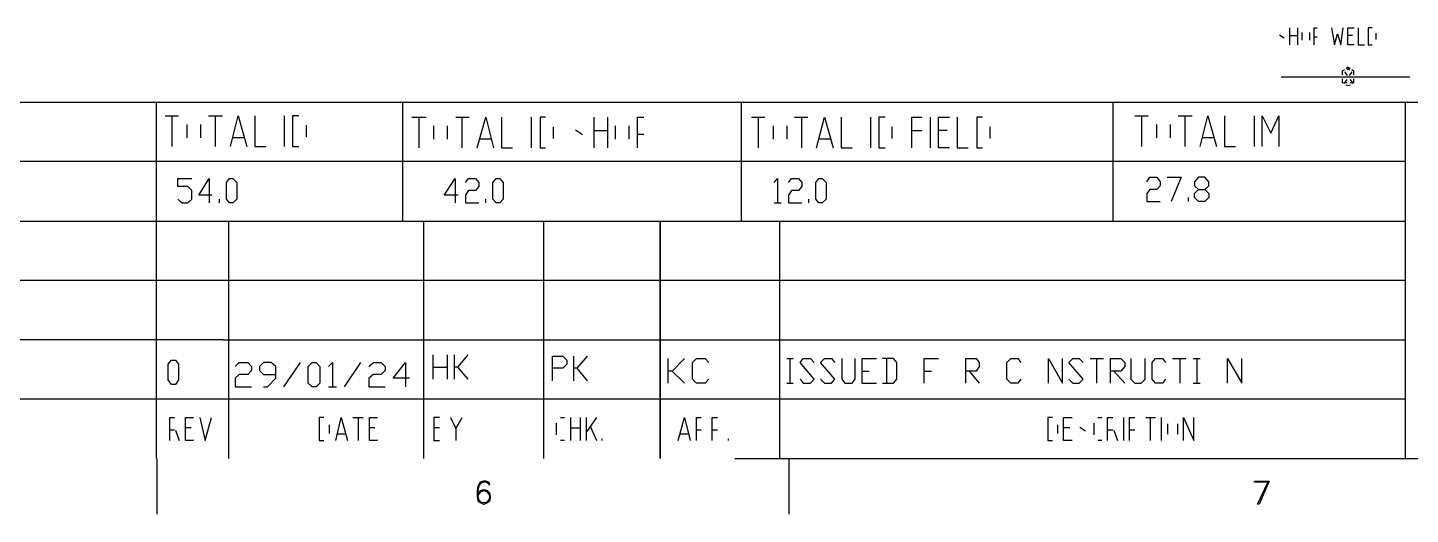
# Model space of a CAD drawing. Header units: millimetres. Extents: x 21 to 1147, y -811 to 126.
# Drawn here: x 461.8 to 672.9, y -811 to -736.7 of the extents above; entities that cross this region are included whole.
import ezdxf

# ---------------------------------------------------------------- set-up
doc = ezdxf.new("R2010")
doc.units = ezdxf.units.MM
doc.layers.add('EDITED_LINES', color=4, linetype='Continuous')

msp = doc.modelspace()

# ---------------------------------------------------------------- linework, layer by layer
at = {"layer": 'EDITED_LINES'}
for p, q in [((654.52, -739.36), (654.52, -736.72)), ((655.72, -736.72), (655.72, -739.36)), ((658.24, -739.36), (658.24, -736.72)), ((658.24, -736.72), (658.72, -736.72)), ((660.88, -736.72), (661.36, -739.36)), ((662.32, -739.36), (662.68, -736.72)), ((663.4, -739.36), (663.4, -736.72)), ((663.4, -736.72), (664.36, -736.72)), ((664.96, -736.72), (664.96, -739.36)), ((667.12, -736.72), (666.52, -736.72)), ((666.52, -736.72), (666.52, -739.36)), ((652.96, -737.8), (653.68, -738.28)), ((654.52, -737.92), (655.72, -737.92)), ((656.44, -738.64), (656.44, -737.44)), ((657.52, -737.44), (657.52, -738.64)), ((658.72, -738.16), (658.24, -738.16)), ((661.36, -739.36), (661.84, -737.68)), ((661.84, -737.68), (662.32, -739.36)), ((664.12, -737.92), (663.4, -737.92)), ((667.72, -738.52), (667.72, -737.56)), ((664.36, -739.36), (663.4, -739.36)), ((664.96, -739.36), (665.92, -739.36)), ((666.52, -739.36), (667.12, -739.36)), ((662.56, -743.32), (662.92, -743.08)), ((663.16, -742.96), (663.4, -742.72)), ((663.4, -742.96), (663.28, -743.2)), ((663.4, -742.72), (663.76, -742.96)), ((663.64, -743.2), (663.4, -742.96)), ((664, -743.08), (664.24, -743.32)), ((672.88, -744.28), (653.2, -744.28)), ((655.48, -744.28), (653.2, -744.28)), ((659.8, -744.28), (657.64, -744.28)), ((661.96, -744.28), (659.8, -744.28)), ((662.56, -743.92), (662.56, -743.32)), ((662.56, -745.12), (662.56, -744.52)), ((662.92, -745.24), (662.56, -745.12)), ((663.04, -743.44), (662.92, -743.56)), ((662.92, -743.56), (663.28, -744.04)), ((662.92, -745.12), (663.28, -744.64)), ((663.28, -745.12), (662.92, -745.12)), ((663.64, -744.04), (664, -743.56)), ((663.76, -744.64), (664.12, -745.12)), ((664.12, -745.12), (663.76, -745.12)), ((664, -743.56), (663.88, -743.44)), ((664.24, -745.12), (664, -745.24)), ((666.28, -744.28), (664.12, -744.28)), ((664.24, -743.32), (664.24, -743.92)), ((664.24, -744.52), (664.24, -745.12)), ((668.44, -744.28), (666.28, -744.28)), ((672.88, -744.28), (670.72, -744.28)), ((663.4, -745.6), (663.16, -745.48)), ((663.76, -745.48), (663.4, -745.6)), ((1137.28, -748.12), (52.24, -748.12)), ((481.48, -802.48), (481.48, -748.12)), ((519.04, -748.12), (519.04, -766.24)), ((570.76, -748.12), (570.76, -766.24)), ((627.52, -748.12), (627.52, -766.24)), ((672.16, -748.12), (672.16, -802.48)), ((482.8, -750.16), (484.84, -750.16)), ((483.88, -754.84), (483.88, -750.16)), ((486.16, -753.52), (486.16, -751.48)), ((488.2, -751.48), (488.2, -753.52)), ((489.4, -750.16), (491.56, -750.16)), ((490.48, -754.84), (490.48, -750.16)), ((492.76, -754.84), (493.96, -750.16)), ((493.96, -750.16), (495.28, -754.84)), ((496.48, -750.16), (496.48, -754.84)), ((501.04, -754.84), (501.04, -750.16)), ((503.2, -750.16), (502.24, -750.16)), ((502.24, -750.16), (502.24, -754.84)), ((504.4, -753.4), (504.4, -751.6)), ((520.48, -750.4), (522.64, -750.4)), ((521.56, -755.08), (521.56, -750.4)), ((527.2, -750.4), (529.24, -750.4)), ((528.16, -755.08), (528.16, -750.4)), ((530.44, -755.08), (531.76, -750.4)), ((531.76, -750.4), (532.96, -755.08)), ((534.16, -750.4), (534.16, -755.08)), ((538.72, -755.08), (538.72, -750.4)), ((540.88, -750.4), (540.04, -750.4)), ((540.04, -750.4), (540.04, -755.08)), ((548.32, -755.08), (548.32, -750.4)), ((550.36, -750.4), (550.36, -755.08)), ((554.92, -755.08), (554.92, -750.4)), ((554.92, -750.4), (555.88, -750.4)), ((572.32, -750.4), (574.36, -750.4)), ((573.4, -755.08), (573.4, -750.4)), ((578.92, -750.4), (580.96, -750.4)), ((580, -755.08), (580, -750.4)), ((582.28, -755.08), (583.48, -750.4)), ((583.48, -750.4), (584.8, -755.08)), ((586, -750.4), (586, -755.08)), ((590.56, -755.08), (590.56, -750.4)), ((592.72, -750.4), (591.76, -750.4)), ((591.76, -750.4), (591.76, -755.08)), ((596.8, -755.08), (596.8, -750.4)), ((596.8, -750.4), (598.36, -750.4)), ((599.68, -755.08), (599.68, -750.4)), ((600.88, -755.08), (600.88, -750.4)), ((600.88, -750.4), (602.56, -750.4)), ((603.76, -750.4), (603.76, -755.08)), ((607.6, -750.4), (606.76, -750.4)), ((606.76, -750.4), (606.76, -755.08)), ((630.88, -750.16), (632.92, -750.16)), ((631.96, -754.84), (631.96, -750.16)), ((634.24, -753.52), (634.24, -751.48)), ((636.28, -751.48), (636.28, -753.52)), ((637.48, -750.16), (639.64, -750.16)), ((638.56, -754.84), (638.56, -750.16)), ((640.84, -754.84), (642.04, -750.16)), ((642.04, -750.16), (643.36, -754.84)), ((644.56, -750.16), (644.56, -754.84)), ((649.12, -754.84), (649.12, -750.16)), ((650.32, -754.84), (650.32, -750.16)), ((650.32, -750.16), (651.64, -752.8)), ((651.64, -752.8), (652.84, -750.16)), ((652.84, -750.16), (652.84, -754.84)), ((494.92, -753.52), (493.12, -753.52)), ((523.84, -753.76), (523.84, -751.72)), ((525.88, -751.72), (525.88, -753.76)), ((532.6, -753.76), (530.8, -753.76)), ((542.08, -753.64), (542.08, -751.84)), ((545.44, -752.32), (546.52, -753.04)), ((548.32, -752.44), (550.36, -752.44)), ((551.56, -753.76), (551.56, -751.72)), ((553.6, -751.72), (553.6, -753.76)), ((555.88, -753.04), (554.92, -753.04)), ((575.68, -753.76), (575.68, -751.72)), ((577.72, -751.72), (577.72, -753.76)), ((584.44, -753.76), (582.64, -753.76)), ((593.8, -753.64), (593.8, -751.84)), ((596.8, -752.44), (598.36, -752.44)), ((602.2, -752.44), (600.88, -752.44)), ((608.8, -753.64), (608.8, -751.84)), ((643, -753.52), (641.2, -753.52)), ((496.48, -754.84), (498.16, -754.84)), ((502.24, -754.84), (503.2, -754.84)), ((534.16, -755.08), (535.84, -755.08)), ((540.04, -755.08), (540.88, -755.08)), ((586, -755.08), (587.68, -755.08)), ((591.76, -755.08), (592.72, -755.08)), ((602.56, -755.08), (600.88, -755.08)), ((603.76, -755.08), (605.44, -755.08)), ((606.76, -755.08), (607.6, -755.08)), ((644.56, -754.84), (646.24, -754.84)), ((318.76, -757.12), (672.16, -757.12)), ((484.72, -760.96), (484.72, -759.76)), ((484.72, -759.76), (486.88, -759.76)), ((487.96, -762.28), (489.52, -759.76)), ((489.52, -759.76), (489.52, -763.48)), ((492.16, -760.36), (492.64, -759.76)), ((492.64, -759.76), (493.12, -759.76)), ((493.12, -759.76), (493.72, -760.36)), ((525.4, -762.28), (527.08, -759.76)), ((527.08, -759.76), (527.08, -763.48)), ((528.64, -760.36), (529.12, -759.76)), ((529.12, -759.76), (530.2, -759.76)), ((530.2, -759.76), (530.68, -760.36)), ((532.84, -760.36), (533.32, -759.76)), ((533.32, -759.76), (533.92, -759.76)), ((533.92, -759.76), (534.4, -760.36)), ((575.8, -760.36), (576.28, -759.76)), ((576.28, -759.76), (576.28, -763.48)), ((577.96, -760.36), (578.44, -759.76)), ((578.44, -759.76), (579.52, -759.76)), ((579.52, -759.76), (580, -760.36)), ((582.16, -760.36), (582.64, -759.76)), ((582.64, -759.76), (583.12, -759.76)), ((583.12, -759.76), (583.72, -760.36)), ((632.68, -760.24), (633.16, -759.52)), ((633.16, -759.52), (634.24, -759.52)), ((634.24, -759.52), (634.72, -760.24)), ((635.8, -759.52), (637.96, -759.52)), ((637.96, -759.52), (636.4, -763.24)), ((640.6, -759.52), (640, -760.24)), ((641.56, -759.52), (640.6, -759.52)), ((642.16, -760.24), (641.56, -759.52)), ((486.28, -760.96), (484.72, -760.96)), ((486.88, -761.56), (486.28, -760.96)), ((486.88, -762.88), (486.88, -761.56)), ((492.16, -762.88), (492.16, -760.36)), ((493.72, -760.36), (493.72, -762.88)), ((529.12, -761.56), (528.64, -762.28)), ((530.2, -761.56), (529.12, -761.56)), ((530.68, -760.96), (530.2, -761.56)), ((530.68, -760.36), (530.68, -760.96)), ((532.84, -762.88), (532.84, -760.36)), ((534.4, -760.36), (534.4, -762.88)), ((578.44, -761.56), (577.96, -762.28)), ((579.52, -761.56), (578.44, -761.56)), ((580, -760.96), (579.52, -761.56)), ((580, -760.36), (580, -760.96)), ((582.16, -762.88), (582.16, -760.36)), ((583.72, -760.36), (583.72, -762.88)), ((633.16, -761.44), (632.68, -762.04)), ((632.68, -762.04), (632.68, -763.24)), ((634.24, -761.44), (633.16, -761.44)), ((634.72, -760.84), (634.24, -761.44)), ((634.72, -760.24), (634.72, -760.84)), ((640, -760.24), (640, -760.84)), ((640, -760.84), (640.6, -761.44)), ((640, -762.04), (640.6, -761.44)), ((640, -762.64), (640, -762.04)), ((640.6, -761.44), (641.56, -761.44)), ((641.56, -761.44), (642.16, -760.84)), ((641.56, -761.44), (642.16, -762.04)), ((642.16, -760.84), (642.16, -760.24)), ((642.16, -762.04), (642.16, -762.64)), ((484.72, -762.88), (485.32, -763.48)), ((485.32, -763.48), (486.28, -763.48)), ((486.28, -763.48), (486.88, -762.88)), ((490, -762.28), (487.96, -762.28)), ((491.08, -763.48), (491.08, -762.88)), ((492.64, -763.48), (492.16, -762.88)), ((493.12, -763.48), (492.64, -763.48)), ((493.72, -762.88), (493.12, -763.48)), ((527.56, -762.28), (525.4, -762.28)), ((528.64, -762.28), (528.64, -763.48)), ((528.64, -763.48), (530.68, -763.48)), ((531.76, -763.48), (531.76, -762.88)), ((533.32, -763.48), (532.84, -762.88)), ((533.92, -763.48), (533.32, -763.48)), ((534.4, -762.88), (533.92, -763.48)), ((575.8, -763.48), (576.88, -763.48)), ((577.96, -762.28), (577.96, -763.48)), ((577.96, -763.48), (580, -763.48)), ((581.08, -763.48), (581.08, -762.88)), ((582.64, -763.48), (582.16, -762.88)), ((583.12, -763.48), (582.64, -763.48)), ((583.72, -762.88), (583.12, -763.48)), ((632.68, -763.24), (634.72, -763.24)), ((639.04, -763.24), (639.04, -762.64)), ((640.6, -763.24), (640, -762.64)), ((641.56, -763.24), (640.6, -763.24)), ((642.16, -762.64), (641.56, -763.24)), ((318.76, -766.24), (672.16, -766.24)), ((492.52, -802.48), (492.52, -766.24)), ((522.28, -802.48), (522.28, -766.24)), ((540.64, -802.48), (540.64, -766.24)), ((558.4, -766.24), (558.4, -802.48)), ((558.4, -802.48), (558.4, -766.24)), ((576.64, -802.48), (576.64, -766.24)), ((318.76, -775.24), (672.16, -775.24)), ((491.68, -784.36), (318.76, -784.36)), ((491.68, -784.36), (672.16, -784.36)), ((483.28, -788.08), (483.76, -787.48)), ((483.76, -787.48), (484.36, -787.48)), ((484.36, -787.48), (484.84, -788.08)), ((523.72, -790.36), (523.72, -786.64)), ((525.88, -786.64), (525.88, -790.36)), ((526.96, -790.36), (526.96, -786.64)), ((529, -786.64), (527.44, -788.56)), ((541.96, -790.6), (541.96, -786.88)), ((541.96, -786.88), (543.52, -786.88)), ((543.52, -786.88), (544.12, -787.48)), ((544.12, -787.48), (544.12, -788.08)), ((545.2, -790.6), (545.2, -786.88)), ((547.24, -786.88), (545.68, -788.68)), ((559.6, -790.96), (559.6, -787.24)), ((562.12, -787.24), (560.2, -789.16)), ((563.32, -787.84), (563.92, -787.24)), ((563.92, -787.24), (565.24, -787.24)), ((565.24, -787.24), (565.84, -787.84)), ((577.72, -787.24), (578.68, -787.24)), ((578.2, -787.24), (578.2, -790.96)), ((579.76, -787.84), (580.24, -787.24)), ((580.24, -787.24), (581.32, -787.24)), ((581.32, -787.24), (581.92, -787.84)), ((582.88, -787.84), (583.48, -787.24)), ((583.48, -787.24), (584.56, -787.24)), ((584.56, -787.24), (585.04, -787.84)), ((586.12, -787.24), (586.12, -790.36)), ((588.16, -790.36), (588.16, -787.24)), ((589.24, -790.96), (589.24, -787.24)), ((589.24, -787.24), (591.4, -787.24)), ((594.04, -787.24), (592.36, -787.24)), ((592.96, -787.24), (592.96, -790.96)), ((594.52, -787.84), (594.04, -787.24)), ((598.72, -790.96), (598.72, -787.24)), ((598.72, -787.24), (600.88, -787.24)), ((605.08, -790.96), (605.08, -787.24)), ((605.08, -787.24), (606.64, -787.24)), ((606.64, -787.24), (607.12, -787.84)), ((611.32, -787.84), (611.92, -787.24)), ((611.92, -787.24), (613, -787.24)), ((613, -787.24), (613.48, -787.84)), ((617.68, -790.96), (617.68, -787.24)), ((617.68, -787.24), (619.84, -790.96)), ((619.84, -790.96), (619.84, -787.24)), ((620.8, -787.84), (621.4, -787.24)), ((621.4, -787.24), (622.36, -787.24)), ((622.36, -787.24), (622.96, -787.84)), ((624.04, -787.24), (626.08, -787.24)), ((625, -787.24), (625, -790.96)), ((627.16, -790.96), (627.16, -787.24)), ((627.16, -787.24), (628.72, -787.24)), ((628.72, -787.24), (629.32, -787.84)), ((630.28, -787.24), (630.28, -790.36)), ((632.44, -790.36), (632.44, -787.24)), ((633.52, -787.84), (634, -787.24)), ((634, -787.24), (635.08, -787.24)), ((635.08, -787.24), (635.56, -787.84)), ((636.64, -787.24), (638.68, -787.24)), ((637.72, -787.24), (637.72, -790.96)), ((639.76, -787.24), (640.84, -787.24)), ((640.36, -787.24), (640.36, -790.96)), ((645.04, -790.96), (645.04, -787.24)), ((645.04, -787.24), (647.2, -790.96)), ((647.2, -790.96), (647.2, -787.24)), ((483.28, -790.48), (483.28, -788.08)), ((484.84, -788.08), (484.84, -790.48)), ((493.48, -788.44), (494.08, -787.84)), ((494.08, -789.64), (493.48, -790.24)), ((494.08, -787.84), (495.4, -787.84)), ((495.4, -789.64), (494.08, -789.64)), ((495.4, -787.84), (496, -788.44)), ((496, -789.04), (495.4, -789.64)), ((496, -788.44), (496, -789.04)), ((497.8, -787.84), (497.2, -788.44)), ((497.2, -788.44), (497.2, -789.04)), ((497.2, -789.04), (497.8, -789.64)), ((499, -787.84), (497.8, -787.84)), ((497.8, -789.64), (499.72, -789.64)), ((499.72, -788.44), (499, -787.84)), ((499.72, -790.24), (499.72, -788.44)), ((500.92, -791.56), (503.44, -787.84)), ((504.64, -788.44), (505.24, -787.84)), ((504.64, -790.96), (504.64, -788.44)), ((505.24, -787.84), (505.84, -787.84)), ((505.84, -787.84), (506.44, -788.44)), ((506.44, -788.44), (506.44, -790.96)), ((507.76, -788.44), (508.36, -787.84)), ((508.36, -787.84), (508.36, -791.56)), ((510.16, -791.56), (512.68, -787.84)), ((513.88, -788.44), (514.6, -787.84)), ((514.6, -789.64), (513.88, -790.24)), ((514.6, -787.84), (515.8, -787.84)), ((515.8, -789.64), (514.6, -789.64)), ((515.8, -787.84), (516.4, -788.44)), ((516.4, -789.04), (515.8, -789.64)), ((516.4, -788.44), (516.4, -789.04)), ((517.6, -790.24), (519.52, -787.84)), ((519.52, -787.84), (519.52, -791.56)), ((523.72, -788.56), (525.88, -788.56)), ((527.44, -788.56), (526.96, -788.56)), ((527.44, -788.56), (529, -790.36)), ((543.52, -788.68), (541.96, -788.68)), ((544.12, -788.08), (543.52, -788.68)), ((545.68, -788.68), (545.2, -788.68)), ((545.68, -788.68), (547.24, -790.6)), ((560.2, -789.16), (559.6, -789.16)), ((560.2, -789.16), (562.12, -790.96)), ((563.32, -790.36), (563.32, -787.84)), ((581.92, -790.36), (579.76, -787.84)), ((585.04, -790.36), (582.88, -787.84)), ((589.24, -789.16), (590.32, -789.16)), ((594.52, -790.36), (594.52, -787.84)), ((598.72, -789.16), (599.8, -789.16)), ((606.64, -789.16), (605.08, -789.16)), ((605.56, -789.16), (607.12, -790.96)), ((607.12, -788.44), (606.64, -789.16)), ((607.12, -787.84), (607.12, -788.44)), ((611.32, -790.36), (611.32, -787.84)), ((622.96, -790.36), (620.8, -787.84)), ((628.72, -789.16), (627.16, -789.16)), ((627.64, -789.16), (629.32, -790.96)), ((629.32, -788.44), (628.72, -789.16)), ((629.32, -787.84), (629.32, -788.44)), ((633.52, -790.36), (633.52, -787.84)), ((483.76, -791.2), (483.28, -790.48)), ((484.36, -791.2), (483.76, -791.2)), ((484.84, -790.48), (484.36, -791.2)), ((493.48, -790.24), (493.48, -791.56)), ((493.48, -791.56), (496, -791.56)), ((497.8, -791.56), (498.4, -791.56)), ((498.4, -791.56), (499.72, -790.24)), ((505.24, -791.56), (504.64, -790.96)), ((505.84, -791.56), (505.24, -791.56)), ((506.44, -790.96), (505.84, -791.56)), ((507.76, -791.56), (508.96, -791.56)), ((513.88, -790.24), (513.88, -791.56)), ((513.88, -791.56), (516.4, -791.56)), ((520.12, -790.24), (517.6, -790.24)), ((563.92, -790.96), (563.32, -790.36)), ((565.24, -790.96), (563.92, -790.96)), ((565.84, -790.36), (565.24, -790.96)), ((577.72, -790.96), (578.68, -790.96)), ((579.76, -790.36), (580.24, -790.96)), ((580.24, -790.96), (581.32, -790.96)), ((581.32, -790.96), (581.92, -790.36)), ((582.88, -790.36), (583.48, -790.96)), ((583.48, -790.96), (584.56, -790.96)), ((584.56, -790.96), (585.04, -790.36)), ((586.12, -790.36), (586.6, -790.96)), ((586.6, -790.96), (587.68, -790.96)), ((587.68, -790.96), (588.16, -790.36)), ((589.24, -790.96), (591.4, -790.96)), ((592.36, -790.96), (594.04, -790.96)), ((594.04, -790.96), (594.52, -790.36)), ((611.92, -790.96), (611.32, -790.36)), ((613, -790.96), (611.92, -790.96)), ((613.48, -790.36), (613, -790.96)), ((620.8, -790.36), (621.4, -790.96)), ((621.4, -790.96), (622.36, -790.96)), ((622.36, -790.96), (622.96, -790.36)), ((630.28, -790.36), (630.88, -790.96)), ((630.88, -790.96), (631.84, -790.96)), ((631.84, -790.96), (632.44, -790.36)), ((634, -790.96), (633.52, -790.36)), ((635.08, -790.96), (634, -790.96)), ((635.56, -790.36), (635.08, -790.96)), ((639.76, -790.96), (640.84, -790.96)), ((318.76, -793.36), (672.16, -793.36)), ((483.52, -799.72), (483.52, -796.24)), ((483.52, -796.24), (484.24, -796.24)), ((485.92, -799.72), (485.92, -796.24)), ((485.92, -796.24), (487.12, -796.24)), ((486.76, -797.8), (485.92, -797.8)), ((488.08, -796.24), (488.92, -799.72)), ((488.92, -799.72), (489.88, -796.24)), ((507.04, -796.24), (506.32, -796.24)), ((506.32, -796.24), (506.32, -799.72)), ((507.88, -798.64), (507.88, -797.32)), ((508.84, -799.72), (509.68, -796.24)), ((509.68, -796.24), (510.64, -799.72)), ((511.48, -796.24), (513.04, -796.24)), ((512.32, -799.72), (512.32, -796.24)), ((514, -799.72), (514, -796.24)), ((514, -796.24), (515.2, -796.24)), ((514.84, -797.8), (514, -797.8)), ((524.68, -796.24), (523.84, -796.24)), ((523.84, -796.24), (523.84, -799.72)), ((524.68, -797.8), (523.84, -797.8)), ((526.36, -796.24), (527.2, -797.92)), ((527.2, -797.92), (528.16, -796.24)), ((527.2, -797.92), (527.2, -799.72)), ((542.56, -798.88), (542.56, -797.08)), ((543.16, -796.24), (543.76, -796.24)), ((544.72, -799.72), (544.72, -796.24)), ((544.72, -797.8), (546.16, -797.8)), ((546.16, -796.24), (546.16, -799.72)), ((547.12, -799.72), (547.12, -796.24)), ((548.68, -796.24), (547.12, -798.4)), ((547.72, -797.56), (548.68, -799.72)), ((561.16, -799.72), (562.12, -796.24)), ((562.12, -796.24), (562.96, -799.72)), ((563.92, -799.72), (563.92, -796.24)), ((563.92, -796.24), (564.64, -796.24)), ((566.32, -799.72), (566.32, -796.24)), ((566.32, -796.24), (567.16, -796.24)), ((618.28, -796.24), (617.56, -796.24)), ((617.56, -796.24), (617.56, -799.72)), ((619.12, -798.64), (619.12, -797.32)), ((619.96, -799.72), (619.96, -796.24)), ((619.96, -796.24), (621.28, -796.24)), ((620.92, -797.8), (619.96, -797.8)), ((622.48, -797.68), (623.32, -798.28)), ((624.64, -798.88), (624.64, -797.08)), ((625.24, -796.24), (625.84, -796.24)), ((626.68, -799.72), (626.68, -796.24)), ((626.68, -796.24), (627.52, -796.24)), ((629.2, -799.72), (629.2, -796.24)), ((630.04, -799.72), (630.04, -796.24)), ((630.04, -796.24), (630.88, -796.24)), ((632.56, -796.24), (634, -796.24)), ((633.28, -799.72), (633.28, -796.24)), ((634.96, -799.72), (634.96, -796.24)), ((635.92, -798.76), (635.92, -797.2)), ((637.36, -797.2), (637.36, -798.76)), ((638.32, -799.72), (638.32, -796.24)), ((638.32, -796.24), (639.88, -799.72)), ((639.88, -799.72), (639.88, -796.24)), ((484.24, -798.16), (483.52, -798.16)), ((484.36, -798.16), (484.96, -799.72)), ((487.12, -799.72), (485.92, -799.72)), ((506.32, -799.72), (507.04, -799.72)), ((510.4, -798.76), (509.08, -798.76)), ((515.2, -799.72), (514, -799.72)), ((523.84, -799.72), (524.68, -799.72)), ((543.76, -799.72), (543.16, -799.72)), ((549.52, -799.72), (549.52, -799.48)), ((562.72, -798.76), (561.4, -798.76)), ((564.64, -798.16), (563.92, -798.16)), ((567.16, -798.16), (566.32, -798.16)), ((568.84, -799.72), (568.84, -799.48)), ((617.56, -799.72), (618.28, -799.72)), ((621.28, -799.72), (619.96, -799.72)), ((625.84, -799.72), (625.24, -799.72)), ((627.52, -798.16), (626.68, -798.16)), ((627.64, -798.16), (628.24, -799.72)), ((630.88, -798.16), (630.04, -798.16)), ((481.6, -811), (481.6, -802.48)), ((569.8, -802.48), (884.08, -802.48)), ((578.08, -811), (578.08, -802.48)), ((530.92, -806.08), (530.56, -806.68)), ((531.04, -806.08), (530.68, -806.68)), ((531.4, -805.96), (530.92, -806.08)), ((531.4, -806.08), (530.92, -806.32)), ((531.76, -805.96), (531.4, -805.96)), ((531.76, -806.08), (531.4, -806.08)), ((532.24, -806.08), (531.76, -805.96)), ((532.24, -806.32), (531.76, -806.08)), ((532, -806.08), (532.24, -806.44)), ((532.36, -806.44), (532.24, -806.08)), ((532.24, -806.44), (532.36, -806.44)), ((649.12, -806.08), (649.12, -805.96)), ((649.12, -805.96), (651.4, -805.96)), ((651.28, -806.08), (649.12, -806.08)), ((649.6, -809.44), (651.28, -805.96)), ((651.4, -805.96), (649.84, -809.44)), ((530.56, -806.68), (530.44, -807.4)), ((530.44, -807.4), (530.44, -808.24)), ((530.44, -808.24), (530.56, -808.96)), ((530.68, -806.68), (530.56, -807.4)), ((530.92, -807.4), (530.56, -807.76)), ((530.56, -807.4), (530.56, -808.24)), ((530.92, -807.64), (530.56, -808.12)), ((530.68, -807.76), (530.56, -808.24)), ((530.56, -808.24), (530.68, -808.96)), ((530.56, -808.6), (530.92, -809.08)), ((531.16, -807.4), (530.68, -807.76)), ((531.4, -807.28), (530.92, -807.4)), ((531.4, -807.4), (530.92, -807.64)), ((531.52, -807.28), (531.4, -807.28)), ((531.52, -807.4), (531.4, -807.4)), ((532, -807.4), (531.52, -807.28)), ((532, -807.64), (531.52, -807.4)), ((532.24, -807.76), (531.76, -807.4)), ((532.36, -807.76), (532, -807.4)), ((532.36, -808.12), (532, -807.64)), ((532, -809.08), (532.36, -808.6)), ((532.36, -808.24), (532.24, -807.76)), ((532.24, -808.96), (532.36, -808.48)), ((532.48, -808.24), (532.36, -807.76)), ((532.36, -808.48), (532.36, -808.24)), ((532.36, -808.96), (532.48, -808.48)), ((532.48, -808.48), (532.48, -808.24)), ((530.56, -808.96), (530.92, -809.2)), ((530.68, -808.96), (531.16, -809.2)), ((530.92, -809.08), (531.4, -809.2)), ((530.92, -809.2), (531.4, -809.44)), ((531.4, -809.2), (531.52, -809.2)), ((531.4, -809.44), (531.52, -809.44)), ((531.52, -809.2), (532, -809.08)), ((531.52, -809.44), (532, -809.2)), ((531.76, -809.2), (532.24, -808.96)), ((532, -809.2), (532.36, -808.96)), ((649.84, -809.44), (649.6, -809.44))]:
    msp.add_line(p, q, dxfattribs=at)

doc.saveas('drawing.dxf')
